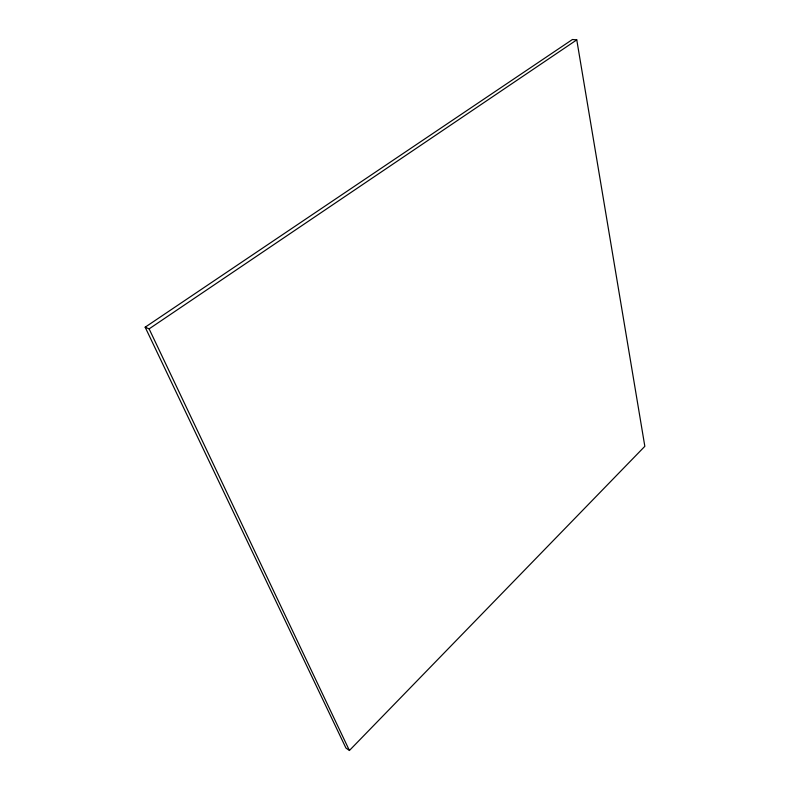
<?xml version="1.0" encoding="UTF-8"?>
<svg xmlns="http://www.w3.org/2000/svg" width="790" height="790" viewBox="0 0 790 790"><rect width="100%" height="100%" fill="white"/><g stroke="black" fill="none" stroke-linecap="round" stroke-linejoin="round"><path stroke-width="1.19" d="M349.407 750.5L644.837 446.32L576.769 39.875L572.434 39.5L145.162 327.198L345.931 748.021L349.407 750.5L149.113 328.877L145.162 327.198M149.113 328.877L576.769 39.875"/></g></svg>
